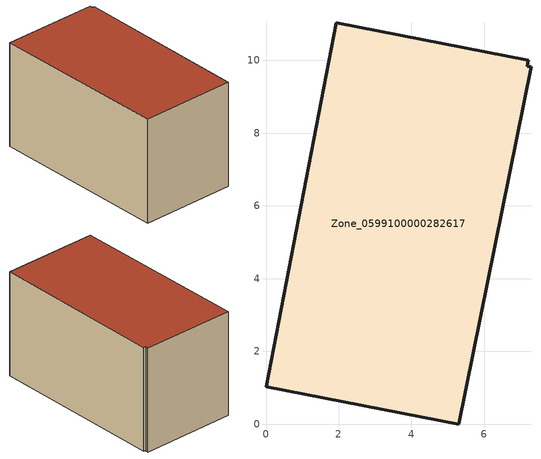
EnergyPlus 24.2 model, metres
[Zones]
Zone_0599100000282617
 floor ground (C_G): 0,1.02 1.93,11.03 7.21,10.01 7.18,9.84 7.29,9.83 5.3,0 z0
 wall outside (C_F): 1.93,11.03 0,1.02 5.3,0 7.29,9.83 7.18,9.84 7.21,10.01 1.93,11.03 z0:5.97
 roof outside (C_R): 5.3,0 7.29,9.83 7.18,9.84 7.21,10.01 1.93,11.03 0,1.02 z5.97
[BUILDING]
Pand.0599100000282617: North Axis=0; Terrain=City; Loads Convergence Tolerance Value=0.04; Temperature Convergence Tolerance Value=0.4; Solar Distribution=FullExterior; Maximum Number of Warmup Days=25; Minimum Number of Warmup Days=1
[Site:Location]
Rotterdam.The.Hague.AP_ZH_NLD Design_Conditions: Latitude=51.96; Longitude=4.45; Time Zone=1; Elevation=-4.5
[SITE:GROUNDTEMPERATURE:BUILDINGSURFACE]
18, 18, 18, 18, 18, 18, 18, 18, 18, 18, 18, 18
[MATERIAL] Thermal Absorptance=0.9; Solar Absorptance=0.7; Visible Absorptance=0.7
Name | Roughness | Thickness | Conductivity | Density | Specific Heat
G.TI.1946-1964 | MediumSmooth | 0.15 | 1 | 540 | 1210
F.TI.1946-1964 | Rough | 0.3 | 0.857143 | 1920 | 840
R.TI.1946-1964 | MediumRough | 0.2 | 0.277778 | 1500 | 1000
[CONSTRUCTION]
C_G: G.TI.1946-1964
C_F: F.TI.1946-1964
C_R: R.TI.1946-1964
[ZONE]
Zone_0599100000282617: Type=1; Multiplier=1; Ceiling Height=Autocalculate; Volume=Autocalculate; Floor Area=autocalculate; Part of Total Floor Area=Yes
[ZONEINFILTRATION:DESIGNFLOWRATE]
Infil_Zone_0599100000282617: Zone or ZoneList or Space or SpaceList=Zone_0599100000282617; Schedule=AlwaysOn; Design Flow Rate Calculation Method=Flow/Area; Flow Rate per Floor Area=0.003; Constant Term Coefficient=1; Temperature Term Coefficient=0; Velocity Term Coefficient=0; Velocity Squared Term Coefficient=0
[HVACTEMPLATE:ZONE:IDEALLOADSAIRSYSTEM]
Zone_0599100000282617: Maximum Heating Supply Air Temperature=50; Minimum Cooling Supply Air Temperature=13; Maximum Heating Supply Air Humidity Ratio=0.0156; Minimum Cooling Supply Air Humidity Ratio=0.0077; Heating Limit=NoLimit; Cooling Limit=NoLimit; Dehumidification Control Type=ConstantSensibleHeatRatio; Cooling Sensible Heat Ratio=0.7; Dehumidification Setpoint=60; Humidification Control Type=None; Humidification Setpoint=30; Outdoor Air Method=None; Outdoor Air Flow Rate per Person=0.00944; Outdoor Air Flow Rate per Zone Floor Area=0; Outdoor Air Flow Rate per Zone=0; Demand Controlled Ventilation Type=None; Outdoor Air Economizer Type=NoEconomizer; Heat Recovery Type=None; Sensible Heat Recovery Effectiveness=0.7; Latent Heat Recovery Effectiveness=0.65
[ZONECONTROL:THERMOSTAT]
ThermostatControl_Zone_0599100000282617: Zone or ZoneList=Zone_0599100000282617; Control Type Schedule=DualSetpointControlType; Control 1=Thermostat_Zone_0599100000282617; Temperature Difference Between Cutout And Setpoint=0
[THERMOSTATSETPOINT:DUALSETPOINT]
Thermostat_Zone_0599100000282617: Heating Setpoint Temperature Schedule=HeatingSetpoint_Zone_0599100000282617; Cooling Setpoint Temperature Schedule=CoolingSetpoint_Zone_0599100000282617
[SCHEDULE:COMPACT]
HeatingSetpoint_Zone_0599100000282617: Through: 12/31, For: AllDays, Until: 24:00, 21
CoolingSetpoint_Zone_0599100000282617: Through: 12/31, For: AllDays, Until: 24:00, 24
DualSetpointControlType: Through: 12/31, For: AllDays, Until: 24:00, 4
AlwaysOn: Through: 12/31, For: AllDays, Until: 24:00, 1
